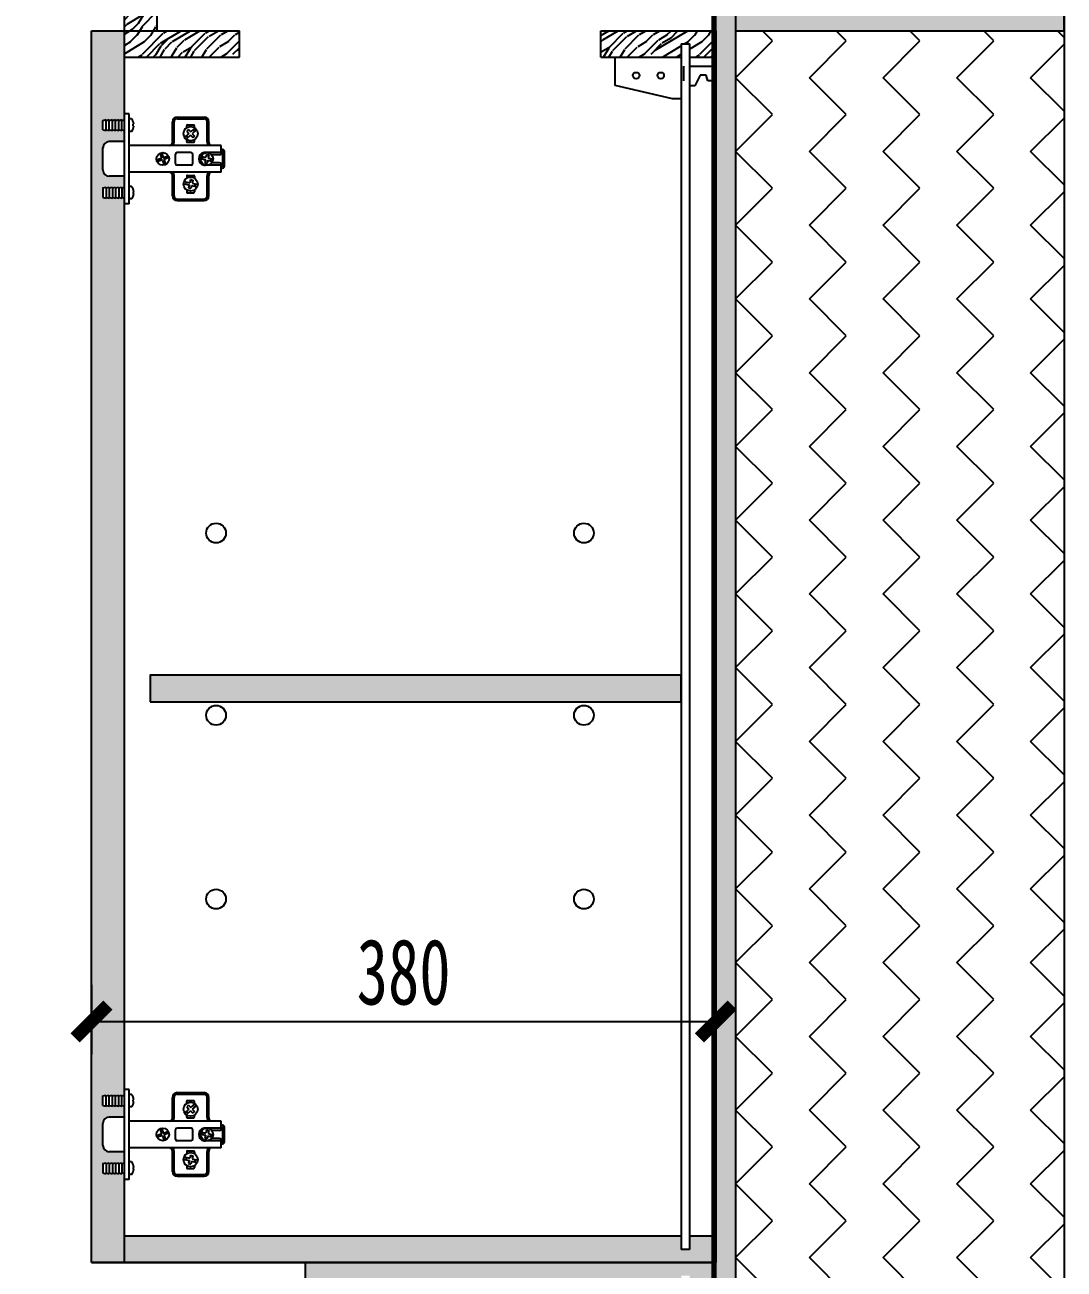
# Model space of a CAD drawing. Header units: millimetres. Extents: x 3104083 to 3173399, y -3165492 to -3044687.
# Drawn here: x 3147522 to 3148155, y -3048983 to -3048225 of the extents above; entities that cross this region are included whole.
import ezdxf

# ---------------------------------------------------------------- set-up
doc = ezdxf.new("R2010")
doc.units = ezdxf.units.MM
doc.header["$LTSCALE"] = 500
doc.header["$MEASUREMENT"] = 0
doc.header["$PDMODE"] = 2
doc.linetypes.add('$0$HIDDEN', pattern=[0.375, 0.25, -0.125])
doc.layers.get('0').update_dxf_attribs({"linetype": 'CONTINUOUS'})
doc.layers.get('DEFPOINTS').update_dxf_attribs({"linetype": 'CONTINUOUS'})
for name, color, linetype in [('A-土建墙（含管井、立管）', 6, 'CONTINUOUS'), ('E-立面填充', 250, 'CONTINUOUS'), ('E-立面造型线', 3, 'CONTINUOUS'), ('PM-WALL', 2, 'CONTINUOUS'), ('W-尺寸', 5, 'CONTINUOUS')]:
    doc.layers.add(name, color=color, linetype=linetype)
doc.styles.add('DIM', font='SimSun.ttf', dxfattribs={"width": 0.7})
doc.dimstyles.new('20', dxfattribs={"dimscale": 20, "dimtxt": 2, "dimasz": 1, "dimexe": 1, "dimexo": 1, "dimgap": 0.5, "dimtad": 1, "dimdec": 0, "dimzin": 0, "dimdsep": 46, "dimtxsty": 'DIM', "dimblk": 'ARCHTICK', "dimcen": 0, "dimclrd": 5, "dimclre": 5, "dimclrt": 35, "dimadec": 0, "dimazin": 0, "dimtfac": 0.5, "dimtdec": 0, "dimtix": 1, "dimtmove": 2, "dimatfit": 2, "dimldrblk": 'A', "dimfxl": 0, "dimtolj": 1, "dimtzin": 0, "dimlwd": -1, "dimlwe": -1, "dimarcsym": 0})

# ---------------------------------------------------------------- blocks, each defined once
blk = doc.blocks.new('_ArchTick')
at = {"color": 0, "linetype": 'ByBlock', "const_width": 0.4}
blk.add_lwpolyline([(-0.5, -0.5), (0.5, 0.5)], dxfattribs=at)
blk = doc.blocks.new('*D1148')
at = {"layer": 'DEFPOINTS', "color": 0, "ltscale": 100}
for p in [(3147562.71, -3048789.45, 0), (3147942.71, -3048789.45, 0), (3147942.71, -3048831.78, 0)]:
    blk.add_point(p, dxfattribs=at)
at = {"layer": 'W-尺寸', "color": 5, "ltscale": 100}
for p, q in [((3147562.71, -3048809.45, 0), (3147562.71, -3048851.78, 0)), ((3147942.71, -3048809.45, 0), (3147942.71, -3048851.78, 0)), ((3147562.71, -3048831.78, 0), (3147942.71, -3048831.78, 0))]:
    blk.add_line(p, q, dxfattribs=at)
at = {"layer": 'W-尺寸', "color": 5, "ltscale": 100, "xscale": 20, "yscale": 20, "zscale": 20, "rotation": 180}
blk.add_blockref('_ArchTick', (3147562.71, -3048831.78, 0), dxfattribs=at)
at = {"layer": 'W-尺寸', "color": 5, "ltscale": 100, "xscale": 20, "yscale": 20, "zscale": 20}
blk.add_blockref('_ArchTick', (3147942.71, -3048831.78, 0), dxfattribs=at)
at = {"layer": 'W-尺寸', "color": 35, "ltscale": 100, "insert": (3147752.71, -3048801.78, 0), "char_height": 40, "attachment_point": 5, "style": 'DIM'}
blk.add_mtext('\\A1;380', dxfattribs=at)
blk = doc.blocks.new('A')
for p, q in [((-1.435, 1.148), (-1.09, 1.437)), ((-1.435, 1.148), (-0.369, 0)), ((-1.09, 1.437), (0, 0)), ((-0.369, 0), (-2.127, 0)), ((-1.435, -1.148), (-0.369, 0)), ((-1.09, -1.437), (0, 0)), ((-1.435, -1.148), (-1.09, -1.437))]:
    blk.add_line(p, q)
for points in [[(-1.435, 1.148), (-1.09, 1.437), (-0.369, 0), (0, 0)], [(-1.435, -1.148), (-1.09, -1.437), (-0.369, 0), (0, 0)]]:
    blk.add_solid(points)
blk = doc.blocks.new('*D1149')
at = {"layer": 'DEFPOINTS', "color": 0, "ltscale": 100}
for p in [(3147692.71, -3048978.55, 0), (3147942.71, -3048978.55, 0), (3147942.71, -3049144.88, 0)]:
    blk.add_point(p, dxfattribs=at)
at = {"layer": 'W-尺寸', "color": 5, "ltscale": 100}
for p, q in [((3147692.71, -3049064.88, 0), (3147692.71, -3049164.88, 0)), ((3147942.71, -3049064.88, 0), (3147942.71, -3049164.88, 0)), ((3147692.71, -3049144.88, 0), (3147942.71, -3049144.88, 0))]:
    blk.add_line(p, q, dxfattribs=at)
at = {"layer": 'W-尺寸', "color": 5, "ltscale": 100, "xscale": 20, "yscale": 20, "zscale": 20, "rotation": 180}
blk.add_blockref('_ArchTick', (3147692.71, -3049144.88, 0), dxfattribs=at)
at = {"layer": 'W-尺寸', "color": 5, "ltscale": 100, "xscale": 20, "yscale": 20, "zscale": 20}
blk.add_blockref('_ArchTick', (3147942.71, -3049144.88, 0), dxfattribs=at)
at = {"layer": 'W-尺寸', "color": 35, "ltscale": 100, "insert": (3147817.71, -3049114.88, 0), "char_height": 40, "attachment_point": 5, "style": 'DIM'}
blk.add_mtext('\\A1;250', dxfattribs=at)

msp = doc.modelspace()

# ---------------------------------------------------------------- hatches: boundary and pattern name
at = {"ltscale": 0.15}
h = msp.add_hatch(dxfattribs=at)
h.set_pattern_fill('AR-CONC', color=146, scale=3, angle=135, style=0)
h.set_pattern_definition([(185, (68082.055, -124554.0694), (-3.526601382, 4.2028395104), [0.5715, -6.2865]), (130, (68082.055, -124554.0694), (-3.305310196, -4.80053667), [0.4572, -5.0292]), (235.451, (68081.7613, -124553.719), (-6.831907105, -0.5976647425), [0.4857, -5.3427]), (181.1842, (68080.9775, -124555.147), (-4.858602386, 6.642307297), [0.85725, -9.42975]), (231.6356, (68080.573, -124554.5935), (-10.284792974, -0.21258433), [0.72855, -8.01405]), (126.184, (68080.9775, -124555.147), (-10.28479156, -0.21256716), [0.6858, -7.5438]), (156, (68080.708, -124554.339), (-1.046858041, 5.3856165386), [0.5715, -6.2865]), (101, (68080.708, -124554.339), (-5.218235796, -2.596197796), [0.4572, -5.0292]), (206.4514, (68080.621, -124553.89), (-6.265093682, 2.7894011885), [0.4857, -5.3427]), (172.5, (68082.0551, -124554.0694), (-1.8592024102, -1.728164072), [0, -4.96824, 0, -5.1054, 0, -5.04825]), (142.5, (68082.0551, -124554.0694), (-3.5426100082, -0.7076918196), [0, -2.91084, 0, -4.85394, 0, -1.92405]), (102.5, (68083.2567, -124555.271), (-2.7547858675, 2.997835891), [0, -1.905, 0, -5.9436, 0, -7.8867]), (92.5, (68083.7955, -124555.8098), (-3.6816717864, 2.6029171325), [0, -2.4765, 0, -3.94716, 0, -5.6007])])
h.paths.add_polyline_path([(3147942.71, -3050778.548), (3147954.71, -3050778.548), (3147954.71, -3047848.548), (3147942.71, -3047848.548)])
h.paths.add_polyline_path([(3147942.71, -3050777.965), (3147954.71, -3050777.965), (3147954.71, -3050798.548), (3147942.71, -3050798.548)])
h.paths.add_polyline_path([(3147323.673, -3050798.548), (3147954.71, -3050798.548), (3147954.71, -3050828.548), (3147323.673, -3050828.548)])
at = {"layer": 'E-立面填充', "ltscale": 0.15}
h = msp.add_hatch(color=256, dxfattribs=at)
h.paths.add_polyline_path([(3148154.71, -3047728.548), (3148054.71, -3047728.548), (3148054.71, -3048228.548), (3148154.71, -3048228.548)])
h.paths.add_polyline_path([(3147323.673, -3047728.548), (3147323.673, -3047848.548), (3147954.71, -3047848.548), (3147954.71, -3048228.548), (3148054.71, -3048228.548), (3148054.71, -3047728.548)])
h = msp.add_hatch(dxfattribs=at)
h.set_pattern_fill('ZIGZAG', color=256, scale=10, angle=45, style=0)
h.set_pattern_definition([(45, (3147954.71, -3050816.526), (4e-15, 44.9013), [31.75, -31.75]), (135, (3147977.16, -3050794.075), (-44.9013, 4e-15), [31.75, -31.75])])
h.paths.add_polyline_path([(3147954.71, -3048228.548), (3148154.71, -3048228.548), (3148154.71, -3050828.548), (3147954.71, -3050828.548)])
at = {"layer": 'W-尺寸', "ltscale": 100}
h = msp.add_hatch(dxfattribs=at)
h.set_pattern_fill('FB木纹中SC300', color=251, scale=15, angle=45, style=0, pattern_type=2)
h.set_pattern_definition([(45, (6295477.1, -6096466.61), (-42.4264069, 42.4264069), [12, -18, 6, -24]), (45, (6295505.74, -6096435.85), (-42.4264069, 42.4264069), [12, -48]), (45, (6295499.376, -6096437.97), (-42.4264069, 42.4264069), [6, -54]), (45, (6295474.98, -6096460.246), (-42.4264069, 42.4264069), [3, -42, 3, -12]), (45, (6295487.71, -6096443.276), (-42.4264069, 42.4264069), [12, -18, 3, -27]), (45, (6295476.04, -6096452.82), (-42.4264069, 42.4264069), [9, -51]), (45, (6295485.59, -6096441.154), (-42.4264069, 42.4264069), [18, -42]), (45, (6295471.8, -6096452.82), (-42.4264069, 42.4264069), [12, -48]), (45, (6295487.71, -6096434.79), (-42.4264069, 42.4264069), [30, -30]), (45, (6295472.86, -6096445.397), (-42.4264069, 42.4264069), [6, -18, 12, -24]), (45, (6295501.5, -6096414.64), (-42.4264069, 42.4264069), [12, -48]), (45, (6295491.95, -6096422.06), (-42.4264069, 42.4264069), [6, -54]), (45, (6295482.405, -6096429.487), (-42.4264069, 42.4264069), [6, -54]), (45, (6295460.13, -6096449.64), (-42.4264069, 42.4264069), [12, -48]), (45, (6295480.284, -6096427.366), (-42.4264069, 42.4264069), [12, -48]), (45, (6295478.16, -6096425.244), (-42.4264069, 42.4264069), [12, -12, 12, -24]), (45, (6295467.556, -6096431.61), (-42.4264069, 42.4264069), [6, -30, 12, -12]), (45, (6295474.98, -6096422.06), (-42.4264069, 42.4264069), [18, -42]), (45, (6295472.86, -6096419.94), (-42.4264069, 42.4264069), [12, -48]), (45, (6295454.83, -6096435.85), (-42.4264069, 42.4264069), [18, -24, 6, -12]), (45, (6295452.707, -6096433.73), (-42.4264069, 42.4264069), [30, -30]), (45, (6295477.1, -6096407.213), (-42.4264069, 42.4264069), [6, -54]), (45, (6295463.313, -6096418.88), (-42.4264069, 42.4264069), [12, -48]), (45, (6295453.77, -6096426.305), (-42.4264069, 42.4264069), [6, -24, 6, -24]), (45, (6295448.464, -6096429.487), (-42.4264069, 42.4264069), [6, -18, 12, -24]), (45, (6295455.89, -6096419.94), (-42.4264069, 42.4264069), [6, -30, 6, -18]), (45, (6295463.313, -6096410.395), (-42.4264069, 42.4264069), [18, -42]), (45, (6295444.22, -6096425.244), (-42.4264069, 42.4264069), [12, -48]), (45, (6295464.374, -6096402.97), (-42.4264069, 42.4264069), [6, -54]), (45, (6295471.8, -6096393.425), (-42.4264069, 42.4264069), [6, -54]), (59.03624347, (6295503.619, -6096433.73), (42.42640687, 42.42640687), [6.18, -241.2063316]), (59.03624347, (6295498.315, -6096419.941), (42.42640687, 42.42640687), [6.18, -241.2063316]), (59.03624347, (6295468.617, -6096398.728), (42.42640687, 42.42640687), [6.18, -241.2063316]), (59.03624347, (6295471.799, -6096427.366), (42.42640687, 42.42640687), [6.18, -241.2063316]), (59.03624347, (6295473.92, -6096412.516), (42.42640687, 42.42640687), [6.18, -241.2063316]), (59.03624347, (6295481.345, -6096411.456), (42.42640687, 42.42640687), [6.18, -241.2063316]), (59.03624347, (6295452.707, -6096425.244), (42.42640687, 42.42640687), [6.18, -241.2063316]), (59.03624347, (6295471.799, -6096410.395), (42.42640687, 42.42640687), [6.18, -241.2063316]), (59.03624347, (6295496.194, -6096417.82), (42.42640687, 42.42640687), [12.36, -235.0263316]), (59.03624347, (6295488.77, -6096418.88), (42.42640687, 42.42640687), [12.36, -235.0263316]), (59.03624347, (6295486.648, -6096416.759), (42.42640687, 42.42640687), [12.36, -235.0263316]), (210.96375653, (6295487.709, -6096443.276), (-42.42640687, -42.42640687), [6.18, -12.36, 6.18, -222.66633156]), (210.96375653, (6295472.86, -6096445.397), (-42.42640687, -42.42640687), [6.18, -241.2063316]), (210.96375653, (6295453.768, -6096426.305), (-42.42640687, -42.42640687), [12.36, -235.0263316]), (239.03624347, (6295505.74, -6096435.851), (-42.42640687, -42.42640687), [6.18, -241.2063316]), (30.96375653, (6295514.225, -6096427.366), (42.42640687, 42.42640687), [6.18, -241.2063316]), (30.96375653, (6295486.648, -6096425.244), (42.42640687, 42.42640687), [6.18, -241.2063316]), (30.96375653, (6295487.709, -6096409.334), (42.42640687, 42.42640687), [6.18, -241.2063316]), (30.96375653, (6295467.556, -6096423.123), (42.42640687, 42.42640687), [6.18, -241.2063316]), (30.96375653, (6295458.01, -6096422.062), (42.42640687, 42.42640687), [6.18, -241.2063316]), (30.96375653, (6295460.131, -6096415.698), (42.42640687, 42.42640687), [6.18, -241.2063316]), (30.96375653, (6295467.556, -6096423.123), (42.42640687, 42.42640687), [6.18, -241.2063316]), (30.96375653, (6295473.92, -6096404.031), (42.42640687, 42.42640687), [24.72, -222.6663316]), (30.96375653, (6295477.102, -6096458.125), (42.42640687, 42.42640687), [24.72, -222.6663316]), (30.96375653, (6295478.163, -6096450.7), (42.42640687, 42.42640687), [24.72, -222.6663316]), (30.96375653, (6295480.284, -6096444.336), (42.42640687, 42.42640687), [6.18, -12.36, 12.36, -216.48633156]), (30.96375653, (6295477.102, -6096441.154), (42.42640687, 42.42640687), [12.36, -12.36, 12.36, -210.30633156]), (30.96375653, (6295468.617, -6096441.154), (42.42640687, 42.42640687), [24.72, -222.6663316]), (30.96375653, (6295461.192, -6096442.215), (42.42640687, 42.42640687), [24.72, -222.6663316]), (30.96375653, (6295459.071, -6096440.094), (42.42640687, 42.42640687), [24.72, -222.6663316]), (30.96375653, (6295476.041, -6096397.667), (42.42640687, 42.42640687), [6.18, -241.2063316]), (30.96376753, (6295476.041, -6096389.182), (42.426398723, 42.426415017), [12.36, -235.0263316]), (30.96376753, (6295452.707, -6096416.759), (42.426398723, 42.426415017), [12.36, -235.0263316]), (30.96375753, (6295485.587, -6096458.125), (42.42640613, 42.42640761), [24.72, -222.6663316]), (30.96375753, (6295481.345, -6096402.97), (42.42640613, 42.42640761), [18.54, -228.8463316]), (30.96375753, (6295488.77, -6096401.91), (42.42640613, 42.42640761), [37.08, -210.3063316])])
h.paths.add_polyline_path([(3147921.71, -3048236.548), (3147926.71, -3048236.548), (3147926.71, -3048244.548), (3147942.71, -3048244.548), (3147942.71, -3048228.548), (3147872.71, -3048228.548), (3147872.71, -3048244.548), (3147921.71, -3048244.548)])
h.paths.add_polyline_path([(3147652.71, -3048228.548), (3147582.71, -3048228.548), (3147582.71, -3048244.548), (3147652.71, -3048244.548)])
h.paths.add_polyline_path([(3147602.71, -3047903.548), (3147572.71, -3047903.548), (3147572.71, -3047913.548), (3147602.71, -3047913.548)])
h.paths.add_polyline_path([(3147602.71, -3047893.548), (3147559.471, -3047893.548), (3147572.71, -3047903.548), (3147602.71, -3047903.548)])
h.paths.add_polyline_path([(3147602.71, -3047875.246), (3147559.471, -3047875.246), (3147559.471, -3047893.548), (3147602.71, -3047893.548)])
h.paths.add_polyline_path([(3147602.71, -3047848.548), (3147533.206, -3047848.548), (3147559.471, -3047875.246), (3147602.71, -3047875.246)])
h.paths.add_polyline_path([(3147602.71, -3047913.548), (3147582.71, -3047913.548), (3147582.71, -3048228.548), (3147602.71, -3048228.548)])
h = msp.add_hatch(dxfattribs=at)
h.set_pattern_fill('FB木纹中SC300', color=251, scale=15, angle=45, style=0, pattern_type=2)
h.set_pattern_definition([(45, (6295345.255, -6097215.197), (-42.4264069, 42.4264069), [12, -18, 6, -24]), (45, (6295373.89, -6097184.44), (-42.4264069, 42.4264069), [12, -48]), (45, (6295367.53, -6097186.56), (-42.4264069, 42.4264069), [6, -54]), (45, (6295343.134, -6097208.83), (-42.4264069, 42.4264069), [3, -42, 3, -12]), (45, (6295355.86, -6097191.86), (-42.4264069, 42.4264069), [12, -18, 3, -27]), (45, (6295344.194, -6097201.41), (-42.4264069, 42.4264069), [9, -51]), (45, (6295353.74, -6097189.74), (-42.4264069, 42.4264069), [18, -42]), (45, (6295339.95, -6097201.41), (-42.4264069, 42.4264069), [12, -48]), (45, (6295355.86, -6097183.377), (-42.4264069, 42.4264069), [30, -30]), (45, (6295341.01, -6097193.984), (-42.4264069, 42.4264069), [6, -18, 12, -24]), (45, (6295369.65, -6097163.224), (-42.4264069, 42.4264069), [12, -48]), (45, (6295360.104, -6097170.65), (-42.4264069, 42.4264069), [6, -54]), (45, (6295350.56, -6097178.074), (-42.4264069, 42.4264069), [6, -54]), (45, (6295328.284, -6097198.226), (-42.4264069, 42.4264069), [12, -48]), (45, (6295348.437, -6097175.95), (-42.4264069, 42.4264069), [12, -48]), (45, (6295346.316, -6097173.83), (-42.4264069, 42.4264069), [12, -12, 12, -24]), (45, (6295335.71, -6097180.195), (-42.4264069, 42.4264069), [6, -30, 12, -12]), (45, (6295343.134, -6097170.65), (-42.4264069, 42.4264069), [18, -42]), (45, (6295341.01, -6097168.53), (-42.4264069, 42.4264069), [12, -48]), (45, (6295322.98, -6097184.44), (-42.4264069, 42.4264069), [18, -24, 6, -12]), (45, (6295320.86, -6097182.316), (-42.4264069, 42.4264069), [30, -30]), (45, (6295345.255, -6097155.8), (-42.4264069, 42.4264069), [6, -54]), (45, (6295331.466, -6097167.47), (-42.4264069, 42.4264069), [12, -48]), (45, (6295321.92, -6097174.89), (-42.4264069, 42.4264069), [6, -24, 6, -24]), (45, (6295316.62, -6097178.074), (-42.4264069, 42.4264069), [6, -18, 12, -24]), (45, (6295324.04, -6097168.53), (-42.4264069, 42.4264069), [6, -30, 6, -18]), (45, (6295331.466, -6097158.98), (-42.4264069, 42.4264069), [18, -42]), (45, (6295312.374, -6097173.83), (-42.4264069, 42.4264069), [12, -48]), (45, (6295332.53, -6097151.56), (-42.4264069, 42.4264069), [6, -54]), (45, (6295339.95, -6097142.01), (-42.4264069, 42.4264069), [6, -54]), (59.03624347, (6295371.771, -6097182.316), (42.42640687, 42.42640687), [6.18, -241.2063316]), (59.03624347, (6295366.468, -6097168.528), (42.42640687, 42.42640687), [6.18, -241.2063316]), (59.03624347, (6295336.77, -6097147.315), (42.42640687, 42.42640687), [6.18, -241.2063316]), (59.03624347, (6295339.952, -6097175.952), (42.42640687, 42.42640687), [6.18, -241.2063316]), (59.03624347, (6295342.073, -6097161.103), (42.42640687, 42.42640687), [6.18, -241.2063316]), (59.03624347, (6295349.498, -6097160.042), (42.42640687, 42.42640687), [6.18, -241.2063316]), (59.03624347, (6295320.86, -6097173.831), (42.42640687, 42.42640687), [6.18, -241.2063316]), (59.03624347, (6295339.952, -6097158.982), (42.42640687, 42.42640687), [6.18, -241.2063316]), (59.03624347, (6295364.347, -6097166.406), (42.42640687, 42.42640687), [12.36, -235.0263316]), (59.03624347, (6295356.922, -6097167.467), (42.42640687, 42.42640687), [12.36, -235.0263316]), (59.03624347, (6295354.801, -6097165.346), (42.42640687, 42.42640687), [12.36, -235.0263316]), (210.96375653, (6295355.862, -6097191.862), (-42.42640687, -42.42640687), [6.18, -12.36, 6.18, -222.66633156]), (210.96375653, (6295341.012, -6097193.984), (-42.42640687, -42.42640687), [6.18, -241.2063316]), (210.96375653, (6295321.92, -6097174.892), (-42.42640687, -42.42640687), [12.36, -235.0263316]), (239.03624347, (6295373.893, -6097184.438), (-42.42640687, -42.42640687), [6.18, -241.2063316]), (30.96375653, (6295382.378, -6097175.952), (42.42640687, 42.42640687), [6.18, -241.2063316]), (30.96375653, (6295354.801, -6097173.831), (42.42640687, 42.42640687), [6.18, -241.2063316]), (30.96375653, (6295355.862, -6097157.921), (42.42640687, 42.42640687), [6.18, -241.2063316]), (30.96375653, (6295335.709, -6097171.71), (42.42640687, 42.42640687), [6.18, -241.2063316]), (30.96375653, (6295326.163, -6097170.649), (42.42640687, 42.42640687), [6.18, -241.2063316]), (30.96375653, (6295328.284, -6097164.285), (42.42640687, 42.42640687), [6.18, -241.2063316]), (30.96375653, (6295335.709, -6097171.71), (42.42640687, 42.42640687), [6.18, -241.2063316]), (30.96375653, (6295342.073, -6097152.618), (42.42640687, 42.42640687), [24.72, -222.6663316]), (30.96375653, (6295345.255, -6097206.711), (42.42640687, 42.42640687), [24.72, -222.6663316]), (30.96375653, (6295346.316, -6097199.287), (42.42640687, 42.42640687), [24.72, -222.6663316]), (30.96375653, (6295348.437, -6097192.923), (42.42640687, 42.42640687), [6.18, -12.36, 12.36, -216.48633156]), (30.96375653, (6295345.255, -6097189.741), (42.42640687, 42.42640687), [12.36, -12.36, 12.36, -210.30633156]), (30.96375653, (6295336.77, -6097189.741), (42.42640687, 42.42640687), [24.72, -222.6663316]), (30.96375653, (6295329.345, -6097190.802), (42.42640687, 42.42640687), [24.72, -222.6663316]), (30.96375653, (6295327.224, -6097188.68), (42.42640687, 42.42640687), [24.72, -222.6663316]), (30.96375653, (6295344.194, -6097146.254), (42.42640687, 42.42640687), [6.18, -241.2063316]), (30.96376753, (6295344.194, -6097137.769), (42.426398723, 42.426415017), [12.36, -235.0263316]), (30.96376753, (6295320.86, -6097165.346), (42.426398723, 42.426415017), [12.36, -235.0263316]), (30.96375753, (6295353.74, -6097206.711), (42.42640613, 42.42640761), [24.72, -222.6663316]), (30.96375753, (6295349.498, -6097151.557), (42.42640613, 42.42640761), [18.54, -228.8463316]), (30.96375753, (6295356.922, -6097150.497), (42.42640613, 42.42640761), [37.08, -210.3063316])])
h.paths.add_polyline_path([(3147921.71, -3048986.548), (3147926.71, -3048986.548), (3147926.71, -3048994.548), (3147942.71, -3048994.548), (3147942.71, -3048978.548), (3147692.71, -3048978.548), (3147692.71, -3048994.548), (3147921.71, -3048994.548)])
h.paths.add_polyline_path([(3147582.71, -3048330.371), (3147581.169, -3048329.986), (3147581.169, -3048330.466), (3147579.249, -3048329.986), (3147579.249, -3048330.466), (3147577.329, -3048329.986), (3147577.329, -3048330.466), (3147575.409, -3048329.986), (3147575.409, -3048330.466), (3147573.489, -3048329.986), (3147573.489, -3048330.466), (3147571.569, -3048329.986), (3147571.569, -3048330.466), (3147569.649, -3048329.986), (3147569.649, -3048324.226), (3147571.569, -3048323.746), (3147573.489, -3048323.746), (3147573.489, -3048324.226), (3147575.409, -3048323.746), (3147577.329, -3048323.746), (3147577.329, -3048324.226), (3147579.249, -3048323.746), (3147581.169, -3048323.746), (3147581.169, -3048324.226), (3147582.71, -3048323.84), (3147582.71, -3048317.108), (3147573.489, -3048317.108, -0.4142136), (3147569.649, -3048313.268), (3147569.649, -3048299.828, -0.4142136), (3147573.489, -3048295.988), (3147582.71, -3048295.988), (3147582.71, -3048289.255), (3147581.169, -3048288.869), (3147581.169, -3048289.349), (3147579.249, -3048288.869), (3147579.249, -3048289.349), (3147577.329, -3048288.869), (3147577.329, -3048289.349), (3147575.409, -3048288.869), (3147575.409, -3048289.349), (3147573.489, -3048288.869), (3147573.489, -3048289.349), (3147571.569, -3048288.869), (3147571.569, -3048289.349), (3147569.649, -3048288.869), (3147569.649, -3048283.109), (3147571.569, -3048282.629), (3147573.489, -3048282.629), (3147573.489, -3048283.109), (3147575.409, -3048282.629), (3147577.329, -3048282.629), (3147577.329, -3048283.109), (3147579.249, -3048282.629), (3147581.169, -3048282.629), (3147581.169, -3048283.109), (3147582.71, -3048282.724), (3147582.71, -3048228.548), (3147562.71, -3048228.548), (3147562.71, -3048978.548), (3147582.71, -3048978.548), (3147582.71, -3048924.371), (3147581.169, -3048923.986), (3147581.169, -3048924.466), (3147579.249, -3048923.986), (3147579.249, -3048924.466), (3147577.329, -3048923.986), (3147577.329, -3048924.466), (3147575.409, -3048923.986), (3147575.409, -3048924.466), (3147573.489, -3048923.986), (3147573.489, -3048924.466), (3147571.569, -3048923.986), (3147571.569, -3048924.466), (3147569.649, -3048923.986), (3147569.649, -3048918.226), (3147571.569, -3048917.746), (3147573.489, -3048917.746), (3147573.489, -3048918.226), (3147575.409, -3048917.746), (3147577.329, -3048917.746), (3147577.329, -3048918.226), (3147579.249, -3048917.746), (3147581.169, -3048917.746), (3147581.169, -3048918.226), (3147582.71, -3048917.84), (3147582.71, -3048911.108), (3147573.489, -3048911.108, -0.4142136), (3147569.649, -3048907.268), (3147569.649, -3048893.828, -0.4142136), (3147573.489, -3048889.988), (3147582.71, -3048889.988), (3147582.71, -3048883.255), (3147581.169, -3048882.869), (3147581.169, -3048883.349), (3147579.249, -3048882.869), (3147579.249, -3048883.349), (3147577.329, -3048882.869), (3147577.329, -3048883.349), (3147575.409, -3048882.869), (3147575.409, -3048883.349), (3147573.489, -3048882.869), (3147573.489, -3048883.349), (3147571.569, -3048882.869), (3147571.569, -3048883.349), (3147569.649, -3048882.869), (3147569.649, -3048877.109), (3147571.569, -3048876.629), (3147573.489, -3048876.629), (3147573.489, -3048877.109), (3147575.409, -3048876.629), (3147577.329, -3048876.629), (3147577.329, -3048877.109), (3147579.249, -3048876.629), (3147581.169, -3048876.629), (3147581.169, -3048877.109), (3147582.71, -3048876.724)])
h.paths.add_polyline_path([(3147921.71, -3048962.548), (3147582.71, -3048962.548), (3147582.71, -3048978.548), (3147942.71, -3048978.548), (3147942.71, -3048962.548), (3147926.71, -3048962.548), (3147926.71, -3048970.548), (3147921.71, -3048970.548)])
h.paths.add_polyline_path([(3147921.71, -3048620.908), (3147598.341, -3048620.908), (3147598.341, -3048637.188), (3147921.71, -3048637.188)])

# ---------------------------------------------------------------- linework, layer by layer
at = {"color": 1, "linetype": '$0$HIDDEN', "const_width": 2, "elevation": 0}
msp.add_lwpolyline([(3147940.993, -3049362.548), (3147940.993, -3047848.548)], dxfattribs=at)
at = {"layer": 'A-土建墙（含管井、立管）', "color": 6}
for p, q in [((3148154.71, -3047728.548), (3148154.71, -3050948.548)), ((3147954.71, -3047848.548), (3147954.71, -3050828.548))]:
    msp.add_line(p, q, dxfattribs=at)
msp.add_lwpolyline([(3147954.71, -3047848.548), (3147954.71, -3048228.548), (3148154.71, -3048228.548), (3148154.71, -3047728.548)], dxfattribs=at)
at = {"layer": 'E-立面造型线'}
for p, q in [((3147602.71, -3048228.548, 0), (3147602.71, -3047848.548, 0)), ((3147582.71, -3048228.548, 0), (3147582.71, -3047913.548, 0)), ((3147562.71, -3048978.548, 0), (3147562.71, -3048228.548, 0)), ((3147562.71, -3048978.548, 0), (3147562.71, -3048228.548, 0)), ((3147562.71, -3048228.548, 0), (3147652.71, -3048228.548, 0)), ((3147582.71, -3048978.548, 0), (3147582.71, -3048228.548, 0)), ((3147652.71, -3048244.548, 0), (3147652.71, -3048228.548, 0)), ((3147872.71, -3048244.548, 0), (3147872.71, -3048228.548, 0)), ((3147872.71, -3048228.548, 0), (3147942.71, -3048228.548, 0)), ((3147942.71, -3048228.548, 0), (3147942.71, -3048978.548, 0)), ((3147921.71, -3048236.548, 0), (3147921.71, -3048970.548, 0)), ((3147921.71, -3048236.548, 0), (3147926.71, -3048236.548, 0)), ((3147926.71, -3048236.548, 0), (3147926.71, -3048970.548, 0)), ((3147582.71, -3048244.548, 0), (3147652.71, -3048244.548, 0)), ((3147872.71, -3048244.548, 0), (3147921.71, -3048244.548, 0)), ((3147926.71, -3048244.548, 0), (3147942.71, -3048244.548, 0)), ((3147921.71, -3048962.548, 0), (3147582.71, -3048962.548, 0)), ((3147942.71, -3048962.548, 0), (3147926.71, -3048962.548, 0)), ((3147926.71, -3048970.548, 0), (3147921.71, -3048970.548, 0)), ((3147562.71, -3048978.548, 0), (3147942.71, -3048978.548, 0)), ((3147942.71, -3048978.548, 0), (3147562.71, -3048978.548, 0)), ((3147562.71, -3048978.548, 0), (3147942.71, -3048978.548, 0)), ((3147692.71, -3048978.548, 0), (3147692.71, -3049378.548, 0))]:
    msp.add_line(p, q, dxfattribs=at)
at = {"layer": 'E-立面造型线', "color": 44}
for p, q in [((3147881.531, -3048261.903, 0), (3147881.531, -3048244.548, 0)), ((3147923.089, -3048250.047), (3147923.089, -3048259.11)), ((3147926.71, -3048250.047, 0), (3147941.089, -3048250.047, 0)), ((3147933.168, -3048255.487, 0), (3147929.939, -3048261.984, 0)), ((3147936.924, -3048255.487, 0), (3147933.168, -3048255.487, 0)), ((3147937.866, -3048259.11, 0), (3147936.924, -3048255.487, 0)), ((3147941.089, -3048259.11, 0), (3147937.866, -3048259.11, 0)), ((3147916.294, -3048269.949, 0), (3147881.531, -3048261.903, 0)), ((3147929.939, -3048261.984, 0), (3147926.71, -3048261.984, 0)), ((3147921.71, -3048269.949, 0), (3147916.294, -3048269.949, 0)), ((3147569.649, -3048283.109, 0), (3147571.569, -3048282.629, 0)), ((3147571.569, -3048283.109, 0), (3147573.489, -3048282.629, 0)), ((3147571.569, -3048289.349, 0), (3147571.569, -3048282.629, 0)), ((3147573.489, -3048283.109, 0), (3147575.409, -3048282.629, 0)), ((3147573.489, -3048289.349, 0), (3147573.489, -3048282.629, 0)), ((3147575.409, -3048283.109, 0), (3147577.329, -3048282.629, 0)), ((3147575.409, -3048289.349, 0), (3147575.409, -3048282.629, 0)), ((3147577.329, -3048283.109, 0), (3147579.249, -3048282.629, 0)), ((3147577.329, -3048289.349, 0), (3147577.329, -3048282.629, 0)), ((3147579.249, -3048283.109, 0), (3147581.169, -3048282.629, 0)), ((3147579.249, -3048289.349, 0), (3147579.249, -3048282.629, 0)), ((3147581.169, -3048289.349, 0), (3147581.169, -3048282.629, 0)), ((3147581.169, -3048283.109, 0), (3147582.71, -3048282.724, 0)), ((3147585.59, -3048279.188, 0), (3147582.71, -3048279.188, 0)), ((3147585.59, -3048333.908, 0), (3147585.59, -3048279.188, 0)), ((3147587.03, -3048282.149, 0), (3147585.59, -3048282.149, 0)), ((3147614.87, -3048281.108, 0), (3147631.19, -3048281.108, 0)), ((3147614.87, -3048282.068, 0), (3147631.19, -3048282.068, 0)), ((3147569.649, -3048288.869, 0), (3147569.649, -3048283.109, 0)), ((3147569.649, -3048288.869, 0), (3147571.569, -3048289.349, 0)), ((3147571.569, -3048288.869, 0), (3147573.489, -3048289.349, 0)), ((3147573.489, -3048288.869, 0), (3147575.409, -3048289.349, 0)), ((3147575.409, -3048288.869, 0), (3147577.329, -3048289.349, 0)), ((3147577.329, -3048288.869, 0), (3147579.249, -3048289.349, 0)), ((3147579.249, -3048288.869, 0), (3147581.169, -3048289.349, 0)), ((3147581.169, -3048288.869, 0), (3147582.71, -3048289.255, 0)), ((3147587.03, -3048289.829, 0), (3147585.59, -3048289.829, 0)), ((3147588.47, -3048285.509, 0), (3147587.98, -3048285.509, 0)), ((3147587.98, -3048286.469, 0), (3147587.98, -3048285.509, 0)), ((3147588.47, -3048286.469, 0), (3147587.98, -3048286.469, 0)), ((3147611.99, -3048296.468, 0), (3147611.99, -3048283.988, 0)), ((3147612.95, -3048296.468, 0), (3147612.95, -3048283.988, 0)), ((3147620.63, -3048287.596, 0), (3147620.63, -3048286.388, 0)), ((3147621.774, -3048288.757, 0), (3147620.714, -3048289.732, 0)), ((3147620.714, -3048289.732, 0), (3147622.013, -3048291.145, 0)), ((3147621.11, -3048285.908, 0), (3147624.95, -3048285.908, 0)), ((3147621.774, -3048288.757, 0), (3147623.073, -3048290.17, 0)), ((3147625.679, -3048287.775, 0), (3147623.073, -3048290.17, 0)), ((3147626.653, -3048288.835, 0), (3147624.048, -3048291.23, 0)), ((3147625.43, -3048287.596, 0), (3147625.43, -3048286.388, 0)), ((3147633.11, -3048296.245, 0), (3147633.11, -3048283.988, 0)), ((3147634.07, -3048296.245, 0), (3147634.07, -3048283.988, 0)), ((3147582.71, -3048295.988, 0), (3147573.489, -3048295.988, 0)), ((3147622.013, -3048291.145, 0), (3147619.408, -3048293.541, 0)), ((3147622.988, -3048292.205, 0), (3147620.382, -3048294.601, 0)), ((3147620.63, -3048295.988, 0), (3147620.63, -3048294.78, 0)), ((3147621.11, -3048296.468, 0), (3147624.95, -3048296.468, 0)), ((3147622.988, -3048292.205, 0), (3147624.287, -3048293.618, 0)), ((3147624.048, -3048291.23, 0), (3147625.347, -3048292.644, 0)), ((3147625.347, -3048292.644, 0), (3147624.287, -3048293.618, 0)), ((3147625.43, -3048295.988, 0), (3147625.43, -3048294.78, 0)), ((3147569.649, -3048313.268, 0), (3147569.649, -3048299.828, 0)), ((3147641.626, -3048298.388, 0), (3147585.59, -3048298.388, 0)), ((3147604.37, -3048303.089, 0), (3147605.333, -3048305.803, 0)), ((3147605.275, -3048302.768, 0), (3147606.238, -3048305.482, 0)), ((3147609.565, -3048304.811, 0), (3147606.85, -3048305.774, 0)), ((3147613.786, -3048309.428, 0), (3147613.786, -3048303.668, 0)), ((3147623.386, -3048302.708, 0), (3147614.746, -3048302.708, 0)), ((3147624.346, -3048309.428, 0), (3147624.346, -3048303.668, 0)), ((3147629.309, -3048304.986, 0), (3147632.35, -3048305.685, 0)), ((3147641.626, -3048302.708, 0), (3147632.026, -3048302.708, 0)), ((3147632.78, -3048303.814, 0), (3147632.35, -3048305.685, 0)), ((3147632.78, -3048303.814, 0), (3147634.184, -3048304.136, 0)), ((3147634.184, -3048304.136, 0), (3147633.754, -3048306.007, 0)), ((3147640.666, -3048304.148, 0), (3147635.888, -3048304.148, 0)), ((3147641.626, -3048303.188, 0), (3147641.626, -3048298.388, 0)), ((3147642.986, -3048301.062, 0), (3147641.626, -3048300.654, 0)), ((3147642.026, -3048301.777, 0), (3147641.626, -3048301.657, 0)), ((3147642.71, -3048310.399, 0), (3147642.71, -3048302.696, 0)), ((3147643.67, -3048311.113, 0), (3147643.67, -3048301.982, 0)), ((3147605.041, -3048306.416, 0), (3147602.327, -3048307.379, 0)), ((3147605.362, -3048307.321, 0), (3147602.648, -3048308.284, 0)), ((3147605.975, -3048307.613, 0), (3147606.938, -3048310.327, 0)), ((3147606.88, -3048307.292, 0), (3147607.843, -3048310.006, 0)), ((3147609.886, -3048305.716, 0), (3147607.171, -3048306.679, 0)), ((3147623.386, -3048310.388, 0), (3147614.746, -3048310.388, 0)), ((3147628.186, -3048307.028, 0), (3147628.186, -3048306.068, 0)), ((3147628.987, -3048306.39, 0), (3147632.028, -3048307.088, 0)), ((3147632.028, -3048307.088, 0), (3147631.598, -3048308.959, 0)), ((3147631.598, -3048308.959, 0), (3147633.001, -3048309.282, 0)), ((3147641.626, -3048310.388, 0), (3147632.026, -3048310.388, 0)), ((3147633.431, -3048307.411, 0), (3147633.001, -3048309.282, 0)), ((3147633.431, -3048307.411, 0), (3147636.472, -3048308.109, 0)), ((3147633.754, -3048306.007, 0), (3147636.794, -3048306.706, 0)), ((3147640.666, -3048308.948, 0), (3147635.888, -3048308.948, 0)), ((3147641.626, -3048314.708, 0), (3147641.626, -3048309.908, 0)), ((3147641.626, -3048311.439, 0), (3147642.026, -3048311.319, 0)), ((3147641.626, -3048312.441, 0), (3147642.986, -3048312.033, 0)), ((3147582.71, -3048317.108, 0), (3147573.489, -3048317.108, 0)), ((3147641.626, -3048314.708, 0), (3147585.59, -3048314.708, 0)), ((3147611.99, -3048329.108, 0), (3147611.99, -3048316.628, 0)), ((3147612.95, -3048329.108, 0), (3147612.95, -3048316.628, 0)), ((3147619.04, -3048320.252, 0), (3147622.49, -3048321.045, 0)), ((3147620.63, -3048317.108, 0), (3147620.63, -3048318.316, 0)), ((3147621.11, -3048316.628, 0), (3147624.95, -3048316.628, 0)), ((3147622.92, -3048319.174, 0), (3147622.49, -3048321.045, 0)), ((3147622.92, -3048319.174, 0), (3147624.323, -3048319.496, 0)), ((3147624.323, -3048319.496, 0), (3147623.893, -3048321.367, 0)), ((3147625.43, -3048317.108, 0), (3147625.43, -3048318.316, 0)), ((3147633.11, -3048329.108, 0), (3147633.11, -3048316.851, 0)), ((3147634.07, -3048329.108, 0), (3147634.07, -3048316.851, 0)), ((3147569.649, -3048324.226, 0), (3147571.569, -3048323.746, 0)), ((3147569.649, -3048324.226, 0), (3147569.649, -3048329.986, 0)), ((3147571.569, -3048323.746, 0), (3147571.569, -3048330.466, 0)), ((3147571.569, -3048324.226, 0), (3147573.489, -3048323.746, 0)), ((3147573.489, -3048323.746, 0), (3147573.489, -3048330.466, 0)), ((3147573.489, -3048324.226, 0), (3147575.409, -3048323.746, 0)), ((3147575.409, -3048323.746, 0), (3147575.409, -3048330.466, 0)), ((3147575.409, -3048324.226, 0), (3147577.329, -3048323.746, 0)), ((3147577.329, -3048323.746, 0), (3147577.329, -3048330.466, 0)), ((3147577.329, -3048324.226, 0), (3147579.249, -3048323.746, 0)), ((3147579.249, -3048323.746, 0), (3147579.249, -3048330.466, 0)), ((3147579.249, -3048324.226, 0), (3147581.169, -3048323.746, 0)), ((3147581.169, -3048323.746, 0), (3147581.169, -3048330.466, 0)), ((3147581.169, -3048324.226, 0), (3147582.71, -3048323.84, 0)), ((3147587.03, -3048323.266, 0), (3147585.59, -3048323.266, 0)), ((3147587.98, -3048326.626, 0), (3147587.98, -3048327.586, 0)), ((3147588.47, -3048326.626, 0), (3147587.98, -3048326.626, 0)), ((3147588.47, -3048327.586, 0), (3147587.98, -3048327.586, 0)), ((3147618.718, -3048321.656, 0), (3147622.168, -3048322.448, 0)), ((3147620.63, -3048325.5, 0), (3147620.63, -3048326.708, 0)), ((3147621.11, -3048327.188, 0), (3147624.95, -3048327.188, 0)), ((3147622.168, -3048322.448, 0), (3147621.738, -3048324.319, 0)), ((3147621.738, -3048324.319, 0), (3147623.141, -3048324.642, 0)), ((3147623.571, -3048322.771, 0), (3147623.141, -3048324.642, 0)), ((3147623.571, -3048322.771, 0), (3147627.021, -3048323.563, 0)), ((3147623.893, -3048321.367, 0), (3147627.343, -3048322.16, 0)), ((3147625.43, -3048325.5, 0), (3147625.43, -3048326.708, 0)), ((3147569.649, -3048329.986, 0), (3147571.569, -3048330.466, 0)), ((3147571.569, -3048329.986, 0), (3147573.489, -3048330.466, 0)), ((3147573.489, -3048329.986, 0), (3147575.409, -3048330.466, 0)), ((3147575.409, -3048329.986, 0), (3147577.329, -3048330.466, 0)), ((3147577.329, -3048329.986, 0), (3147579.249, -3048330.466, 0)), ((3147579.249, -3048329.986, 0), (3147581.169, -3048330.466, 0)), ((3147581.169, -3048329.986, 0), (3147582.71, -3048330.371, 0)), ((3147585.59, -3048333.908, 0), (3147582.71, -3048333.908, 0)), ((3147587.03, -3048330.946, 0), (3147585.59, -3048330.946, 0)), ((3147614.87, -3048331.028, 0), (3147631.19, -3048331.028, 0)), ((3147614.87, -3048331.988, 0), (3147631.19, -3048331.988, 0)), ((3147585.59, -3048873.188, 0), (3147582.71, -3048873.188, 0)), ((3147585.59, -3048927.908, 0), (3147585.59, -3048873.188, 0)), ((3147569.649, -3048877.109, 0), (3147571.569, -3048876.629, 0)), ((3147569.649, -3048882.869, 0), (3147569.649, -3048877.109, 0)), ((3147571.569, -3048877.109, 0), (3147573.489, -3048876.629, 0)), ((3147571.569, -3048883.349, 0), (3147571.569, -3048876.629, 0)), ((3147573.489, -3048877.109, 0), (3147575.409, -3048876.629, 0)), ((3147573.489, -3048883.349, 0), (3147573.489, -3048876.629, 0)), ((3147575.409, -3048877.109, 0), (3147577.329, -3048876.629, 0)), ((3147575.409, -3048883.349, 0), (3147575.409, -3048876.629, 0)), ((3147577.329, -3048877.109, 0), (3147579.249, -3048876.629, 0)), ((3147577.329, -3048883.349, 0), (3147577.329, -3048876.629, 0)), ((3147579.249, -3048877.109, 0), (3147581.169, -3048876.629, 0)), ((3147579.249, -3048883.349, 0), (3147579.249, -3048876.629, 0)), ((3147581.169, -3048883.349, 0), (3147581.169, -3048876.629, 0)), ((3147581.169, -3048877.109, 0), (3147582.71, -3048876.724, 0)), ((3147587.03, -3048876.149, 0), (3147585.59, -3048876.149, 0)), ((3147588.47, -3048879.509, 0), (3147587.98, -3048879.509, 0)), ((3147587.98, -3048880.469, 0), (3147587.98, -3048879.509, 0)), ((3147588.47, -3048880.469, 0), (3147587.98, -3048880.469, 0)), ((3147611.99, -3048890.468, 0), (3147611.99, -3048877.988, 0)), ((3147612.95, -3048890.468, 0), (3147612.95, -3048877.988, 0)), ((3147614.87, -3048875.108, 0), (3147631.19, -3048875.108, 0)), ((3147614.87, -3048876.068, 0), (3147631.19, -3048876.068, 0)), ((3147620.63, -3048881.596, 0), (3147620.63, -3048880.388, 0)), ((3147621.11, -3048879.908, 0), (3147624.95, -3048879.908, 0)), ((3147625.43, -3048881.596, 0), (3147625.43, -3048880.388, 0)), ((3147633.11, -3048890.245, 0), (3147633.11, -3048877.988, 0)), ((3147634.07, -3048890.245, 0), (3147634.07, -3048877.988, 0)), ((3147569.649, -3048882.869, 0), (3147571.569, -3048883.349, 0)), ((3147571.569, -3048882.869, 0), (3147573.489, -3048883.349, 0)), ((3147573.489, -3048882.869, 0), (3147575.409, -3048883.349, 0)), ((3147575.409, -3048882.869, 0), (3147577.329, -3048883.349, 0)), ((3147577.329, -3048882.869, 0), (3147579.249, -3048883.349, 0)), ((3147579.249, -3048882.869, 0), (3147581.169, -3048883.349, 0)), ((3147581.169, -3048882.869, 0), (3147582.71, -3048883.255, 0)), ((3147587.03, -3048883.829, 0), (3147585.59, -3048883.829, 0)), ((3147622.013, -3048885.145, 0), (3147619.408, -3048887.541, 0)), ((3147622.988, -3048886.205, 0), (3147620.382, -3048888.601, 0)), ((3147620.63, -3048889.988, 0), (3147620.63, -3048888.78, 0)), ((3147621.774, -3048882.757, 0), (3147620.714, -3048883.732, 0)), ((3147620.714, -3048883.732, 0), (3147622.013, -3048885.145, 0)), ((3147621.774, -3048882.757, 0), (3147623.073, -3048884.17, 0)), ((3147622.988, -3048886.205, 0), (3147624.287, -3048887.618, 0)), ((3147625.679, -3048881.775, 0), (3147623.073, -3048884.17, 0)), ((3147626.653, -3048882.835, 0), (3147624.048, -3048885.23, 0)), ((3147624.048, -3048885.23, 0), (3147625.347, -3048886.644, 0)), ((3147625.347, -3048886.644, 0), (3147624.287, -3048887.618, 0)), ((3147625.43, -3048889.988, 0), (3147625.43, -3048888.78, 0)), ((3147569.649, -3048907.268, 0), (3147569.649, -3048893.828, 0)), ((3147582.71, -3048889.988, 0), (3147573.489, -3048889.988, 0)), ((3147641.626, -3048892.388, 0), (3147585.59, -3048892.388, 0)), ((3147621.11, -3048890.468, 0), (3147624.95, -3048890.468, 0)), ((3147641.626, -3048897.188, 0), (3147641.626, -3048892.388, 0)), ((3147642.986, -3048895.062, 0), (3147641.626, -3048894.654, 0)), ((3147642.026, -3048895.777, 0), (3147641.626, -3048895.657, 0)), ((3147643.67, -3048905.113, 0), (3147643.67, -3048895.982, 0)), ((3147605.041, -3048900.416, 0), (3147602.327, -3048901.379, 0)), ((3147605.362, -3048901.321, 0), (3147602.648, -3048902.284, 0)), ((3147604.37, -3048897.089, 0), (3147605.333, -3048899.803, 0)), ((3147605.275, -3048896.768, 0), (3147606.238, -3048899.482, 0)), ((3147605.975, -3048901.613, 0), (3147606.938, -3048904.327, 0)), ((3147609.565, -3048898.811, 0), (3147606.85, -3048899.774, 0)), ((3147606.88, -3048901.292, 0), (3147607.843, -3048904.006, 0)), ((3147609.886, -3048899.716, 0), (3147607.171, -3048900.679, 0)), ((3147613.786, -3048903.428, 0), (3147613.786, -3048897.668, 0)), ((3147623.386, -3048896.708, 0), (3147614.746, -3048896.708, 0)), ((3147624.346, -3048903.428, 0), (3147624.346, -3048897.668, 0)), ((3147628.186, -3048901.028, 0), (3147628.186, -3048900.068, 0)), ((3147628.987, -3048900.39, 0), (3147632.028, -3048901.088, 0)), ((3147629.309, -3048898.986, 0), (3147632.35, -3048899.685, 0)), ((3147632.028, -3048901.088, 0), (3147631.598, -3048902.959, 0)), ((3147631.598, -3048902.959, 0), (3147633.001, -3048903.282, 0)), ((3147641.626, -3048896.708, 0), (3147632.026, -3048896.708, 0)), ((3147632.78, -3048897.814, 0), (3147632.35, -3048899.685, 0)), ((3147632.78, -3048897.814, 0), (3147634.184, -3048898.136, 0)), ((3147633.431, -3048901.411, 0), (3147633.001, -3048903.282, 0)), ((3147633.431, -3048901.411, 0), (3147636.472, -3048902.109, 0)), ((3147634.184, -3048898.136, 0), (3147633.754, -3048900.007, 0)), ((3147633.754, -3048900.007, 0), (3147636.794, -3048900.706, 0)), ((3147640.666, -3048898.148, 0), (3147635.888, -3048898.148, 0)), ((3147640.666, -3048902.948, 0), (3147635.888, -3048902.948, 0)), ((3147641.626, -3048908.708, 0), (3147641.626, -3048903.908, 0)), ((3147642.71, -3048904.399, 0), (3147642.71, -3048896.696, 0)), ((3147582.71, -3048911.108, 0), (3147573.489, -3048911.108, 0)), ((3147641.626, -3048908.708, 0), (3147585.59, -3048908.708, 0)), ((3147611.99, -3048923.108, 0), (3147611.99, -3048910.628, 0)), ((3147612.95, -3048923.108, 0), (3147612.95, -3048910.628, 0)), ((3147623.386, -3048904.388, 0), (3147614.746, -3048904.388, 0)), ((3147620.63, -3048911.108, 0), (3147620.63, -3048912.316, 0)), ((3147621.11, -3048910.628, 0), (3147624.95, -3048910.628, 0)), ((3147625.43, -3048911.108, 0), (3147625.43, -3048912.316, 0)), ((3147641.626, -3048904.388, 0), (3147632.026, -3048904.388, 0)), ((3147633.11, -3048923.108, 0), (3147633.11, -3048910.851, 0)), ((3147634.07, -3048923.108, 0), (3147634.07, -3048910.851, 0)), ((3147641.626, -3048905.439, 0), (3147642.026, -3048905.319, 0)), ((3147641.626, -3048906.441, 0), (3147642.986, -3048906.033, 0)), ((3147569.649, -3048918.226, 0), (3147571.569, -3048917.746, 0)), ((3147569.649, -3048918.226, 0), (3147569.649, -3048923.986, 0)), ((3147571.569, -3048917.746, 0), (3147571.569, -3048924.466, 0)), ((3147571.569, -3048918.226, 0), (3147573.489, -3048917.746, 0)), ((3147573.489, -3048917.746, 0), (3147573.489, -3048924.466, 0)), ((3147573.489, -3048918.226, 0), (3147575.409, -3048917.746, 0)), ((3147575.409, -3048917.746, 0), (3147575.409, -3048924.466, 0)), ((3147575.409, -3048918.226, 0), (3147577.329, -3048917.746, 0)), ((3147577.329, -3048917.746, 0), (3147577.329, -3048924.466, 0)), ((3147577.329, -3048918.226, 0), (3147579.249, -3048917.746, 0)), ((3147579.249, -3048917.746, 0), (3147579.249, -3048924.466, 0)), ((3147579.249, -3048918.226, 0), (3147581.169, -3048917.746, 0)), ((3147581.169, -3048917.746, 0), (3147581.169, -3048924.466, 0)), ((3147581.169, -3048918.226, 0), (3147582.71, -3048917.84, 0)), ((3147587.03, -3048917.266, 0), (3147585.59, -3048917.266, 0)), ((3147618.718, -3048915.656, 0), (3147622.168, -3048916.448, 0)), ((3147619.04, -3048914.252, 0), (3147622.49, -3048915.045, 0)), ((3147622.168, -3048916.448, 0), (3147621.738, -3048918.319, 0)), ((3147621.738, -3048918.319, 0), (3147623.141, -3048918.642, 0)), ((3147622.92, -3048913.174, 0), (3147622.49, -3048915.045, 0)), ((3147622.92, -3048913.174, 0), (3147624.323, -3048913.496, 0)), ((3147623.571, -3048916.771, 0), (3147623.141, -3048918.642, 0)), ((3147623.571, -3048916.771, 0), (3147627.021, -3048917.563, 0)), ((3147624.323, -3048913.496, 0), (3147623.893, -3048915.367, 0)), ((3147623.893, -3048915.367, 0), (3147627.343, -3048916.16, 0)), ((3147569.649, -3048923.986, 0), (3147571.569, -3048924.466, 0)), ((3147571.569, -3048923.986, 0), (3147573.489, -3048924.466, 0)), ((3147573.489, -3048923.986, 0), (3147575.409, -3048924.466, 0)), ((3147575.409, -3048923.986, 0), (3147577.329, -3048924.466, 0)), ((3147577.329, -3048923.986, 0), (3147579.249, -3048924.466, 0)), ((3147579.249, -3048923.986, 0), (3147581.169, -3048924.466, 0)), ((3147581.169, -3048923.986, 0), (3147582.71, -3048924.371, 0)), ((3147587.03, -3048924.946, 0), (3147585.59, -3048924.946, 0)), ((3147587.98, -3048920.626, 0), (3147587.98, -3048921.586, 0)), ((3147588.47, -3048920.626, 0), (3147587.98, -3048920.626, 0)), ((3147588.47, -3048921.586, 0), (3147587.98, -3048921.586, 0)), ((3147614.87, -3048925.028, 0), (3147631.19, -3048925.028, 0)), ((3147614.87, -3048925.988, 0), (3147631.19, -3048925.988, 0)), ((3147620.63, -3048919.5, 0), (3147620.63, -3048920.708, 0)), ((3147621.11, -3048921.188, 0), (3147624.95, -3048921.188, 0)), ((3147625.43, -3048919.5, 0), (3147625.43, -3048920.708, 0)), ((3147585.59, -3048927.908, 0), (3147582.71, -3048927.908, 0))]:
    msp.add_line(p, q, dxfattribs=at)
at = {"layer": 'E-立面造型线', "color": 44, "elevation": 0}
msp.add_lwpolyline([(3147598.341, -3048637.188), (3147921.71, -3048637.188), (3147921.71, -3048620.908), (3147598.341, -3048620.908)], close=True, dxfattribs=at)
at = {"layer": 'E-立面造型线', "color": 44}
for centre, radius in [((3147894.221, -3048255.836, 0), 1.947), ((3147909.224, -3048255.836, 0), 1.947), ((3147623.03, -3048291.188, 0), 4.32), ((3147606.106, -3048306.548, 0), 3.84), ((3147632.891, -3048306.548, 0), 3.84), ((3147623.03, -3048321.908, 0), 4.32), ((3147638.522, -3048534.382, 0), 5.991), ((3147862.403, -3048534.382), 5.991), ((3147638.522, -3048645.322, 0), 5.991), ((3147862.403, -3048645.322), 5.991), ((3147638.522, -3048757.262, 0), 5.991), ((3147862.403, -3048757.262), 5.991), ((3147623.03, -3048885.188, 0), 4.32), ((3147606.106, -3048900.548, 0), 3.84), ((3147632.891, -3048900.548, 0), 3.84), ((3147623.03, -3048915.908, 0), 4.32)]:
    msp.add_circle(centre, radius, dxfattribs=at)
for centre, radius, start, end in [((3147582.63, -3048285.989, 0), 5.84, 4.714561, 41.11209), ((3147614.87, -3048283.988, 0), 2.88, 90, 180), ((3147614.87, -3048283.988, 0), 1.92, 90, 180), ((3147631.19, -3048283.988, 0), 2.88, 0, 90), ((3147631.19, -3048283.988, 0), 1.92, 0, 90), ((3147582.63, -3048285.989, 0), 5.84, 318.88791, 355.285439), ((3147621.11, -3048286.388, 0), 0.48, 90, 180), ((3147623.03, -3048291.188, 0), 2.869, 28.062168, 57.131999), ((3147624.95, -3048286.388, 0), 0.48, 0, 90), ((3147573.489, -3048299.828, 0), 3.84, 90, 180), ((3147610.07, -3048296.468, 0), 1.92, 270, 0), ((3147610.07, -3048296.468, 0), 2.88, 318.189685, 0), ((3147623.03, -3048291.188, 0), 2.869, 208.062168, 237.131999), ((3147621.11, -3048295.988, 0), 0.48, 180, 270), ((3147624.95, -3048295.988, 0), 0.48, 270, 0), ((3147636.95, -3048296.245, 0), 3.84, 180, 213.919184), ((3147636.95, -3048296.245, 0), 2.88, 180, 228.075907), ((3147606.69, -3048305.322, 0), 0.48, 199.535564, 289.535564), ((3147614.746, -3048303.668, 0), 0.96, 90, 180), ((3147623.386, -3048303.668, 0), 0.96, 0, 90), ((3147631.641, -3048306.142, 0), 3.456, 83.605432, 178.766418), ((3147632.891, -3048306.548, 0), 2.73, 151.770495, 182.349246), ((3147640.666, -3048303.188, 0), 0.96, 270, 0), ((3147641.75, -3048302.696, 0), 0.96, 0, 73.300756), ((3147642.71, -3048301.982, 0), 0.96, 0, 73.300756), ((3147604.88, -3048305.964, 0), 0.48, 289.535564, 19.535564), ((3147605.522, -3048307.773, 0), 0.48, 19.535564, 109.535564), ((3147607.332, -3048307.131, 0), 0.48, 109.535564, 199.535564), ((3147614.746, -3048309.428, 0), 0.96, 180, 270), ((3147623.386, -3048309.428, 0), 0.96, 270, 0), ((3147631.641, -3048306.953, 0), 3.456, 181.233582, 276.394568), ((3147632.891, -3048306.548, 0), 2.73, 331.770495, 2.349246), ((3147640.666, -3048309.908, 0), 0.96, 0, 90), ((3147641.75, -3048310.399, 0), 0.96, 286.699244, 0), ((3147642.71, -3048311.113, 0), 0.96, 286.699244, 0), ((3147573.489, -3048313.268, 0), 3.84, 180, 270), ((3147610.07, -3048316.628, 0), 1.92, 0, 90), ((3147610.07, -3048316.628, 0), 2.88, 0, 41.810315), ((3147623.03, -3048321.908, 0), 2.869, 152.524955, 181.594786), ((3147621.11, -3048317.108, 0), 0.48, 90, 180), ((3147624.95, -3048317.108, 0), 0.48, 0, 90), ((3147636.95, -3048316.851, 0), 3.84, 146.080816, 180), ((3147636.95, -3048316.851, 0), 2.88, 131.924093, 180), ((3147582.63, -3048327.106, 0), 5.84, 4.714561, 41.11209), ((3147582.63, -3048327.106, 0), 5.84, 318.88791, 355.285439), ((3147621.11, -3048326.708, 0), 0.48, 180, 270), ((3147624.95, -3048326.708, 0), 0.48, 270, 0), ((3147623.03, -3048321.908, 0), 2.869, 332.524955, 1.594786), ((3147614.87, -3048329.108, 0), 2.88, 180, 270), ((3147614.87, -3048329.108, 0), 1.92, 180, 270), ((3147631.19, -3048329.108, 0), 1.92, 270, 0), ((3147631.19, -3048329.108, 0), 2.88, 270, 0), ((3147582.63, -3048879.989, 0), 5.84, 4.714561, 41.11209), ((3147582.63, -3048879.989, 0), 5.84, 318.88791, 355.285439), ((3147614.87, -3048877.988, 0), 2.88, 90, 180), ((3147614.87, -3048877.988, 0), 1.92, 90, 180), ((3147621.11, -3048880.388, 0), 0.48, 90, 180), ((3147624.95, -3048880.388, 0), 0.48, 0, 90), ((3147631.19, -3048877.988, 0), 2.88, 0, 90), ((3147631.19, -3048877.988, 0), 1.92, 0, 90), ((3147623.03, -3048885.188, 0), 2.869, 208.062168, 237.131999), ((3147623.03, -3048885.188, 0), 2.869, 28.062168, 57.131999), ((3147573.489, -3048893.828, 0), 3.84, 90, 180), ((3147610.07, -3048890.468, 0), 1.92, 270, 0), ((3147610.07, -3048890.468, 0), 2.88, 318.189685, 0), ((3147621.11, -3048889.988, 0), 0.48, 180, 270), ((3147624.95, -3048889.988, 0), 0.48, 270, 0), ((3147636.95, -3048890.245, 0), 3.84, 180, 213.919184), ((3147636.95, -3048890.245, 0), 2.88, 180, 228.075907), ((3147641.75, -3048896.696, 0), 0.96, 0, 73.300756), ((3147642.71, -3048895.982, 0), 0.96, 0, 73.300756), ((3147604.88, -3048899.964, 0), 0.48, 289.535564, 19.535564), ((3147605.522, -3048901.773, 0), 0.48, 19.535564, 109.535564), ((3147606.69, -3048899.322, 0), 0.48, 199.535564, 289.535564), ((3147607.332, -3048901.131, 0), 0.48, 109.535564, 199.535564), ((3147614.746, -3048897.668, 0), 0.96, 90, 180), ((3147614.746, -3048903.428, 0), 0.96, 180, 270), ((3147623.386, -3048897.668, 0), 0.96, 0, 90), ((3147623.386, -3048903.428, 0), 0.96, 270, 0), ((3147631.641, -3048900.142, 0), 3.456, 83.605432, 178.766418), ((3147631.641, -3048900.953, 0), 3.456, 181.233582, 276.394568), ((3147632.891, -3048900.548, 0), 2.73, 151.770495, 182.349246), ((3147632.891, -3048900.548, 0), 2.73, 331.770495, 2.349246), ((3147640.666, -3048897.188, 0), 0.96, 270, 0), ((3147640.666, -3048903.908, 0), 0.96, 0, 90), ((3147573.489, -3048907.268, 0), 3.84, 180, 270), ((3147610.07, -3048910.628, 0), 1.92, 0, 90), ((3147610.07, -3048910.628, 0), 2.88, 0, 41.810315), ((3147621.11, -3048911.108, 0), 0.48, 90, 180), ((3147624.95, -3048911.108, 0), 0.48, 0, 90), ((3147636.95, -3048910.851, 0), 3.84, 146.080816, 180), ((3147636.95, -3048910.851, 0), 2.88, 131.924093, 180), ((3147641.75, -3048904.399, 0), 0.96, 286.699244, 0), ((3147642.71, -3048905.113, 0), 0.96, 286.699244, 0), ((3147582.63, -3048921.106, 0), 5.84, 4.714561, 41.11209), ((3147623.03, -3048915.908, 0), 2.869, 152.524955, 181.594786), ((3147623.03, -3048915.908, 0), 2.869, 332.524955, 1.594786), ((3147582.63, -3048921.106, 0), 5.84, 318.88791, 355.285439), ((3147614.87, -3048923.108, 0), 2.88, 180, 270), ((3147614.87, -3048923.108, 0), 1.92, 180, 270), ((3147621.11, -3048920.708, 0), 0.48, 180, 270), ((3147624.95, -3048920.708, 0), 0.48, 270, 0), ((3147631.19, -3048923.108, 0), 1.92, 270, 0), ((3147631.19, -3048923.108, 0), 2.88, 270, 0)]:
    msp.add_arc(centre, radius, start, end, dxfattribs=at)
at = {"layer": 'PM-WALL', "color": 2}
msp.add_line((3147942.71, -3050798.548, 0), (3147942.71, -3047848.548, 0), dxfattribs=at)

# ---------------------------------------------------------------- dimensions: what is measured, and where the dimension line sits
at = {"layer": 'W-尺寸', "color": 251, "ltscale": 100}
for base, p1, p2, picture, middle in [((3147942.71, -3048831.776, 0), (3147562.71, -3048789.445, 0), (3147942.71, -3048789.445, 0), '*D1148', (3147752.71, -3048801.776, 0)), ((3147942.71, -3049144.877, 0), (3147692.71, -3048978.548, 0), (3147942.71, -3048978.548, 0), '*D1149', (3147817.71, -3049114.877, 0))]:
    dim = msp.add_linear_dim(base=base, p1=p1, p2=p2, dimstyle='20', dxfattribs=at)
    dim.commit()
    dim.dimension.update_dxf_attribs({"geometry": picture, "text_midpoint": middle})

doc.saveas('drawing.dxf')
